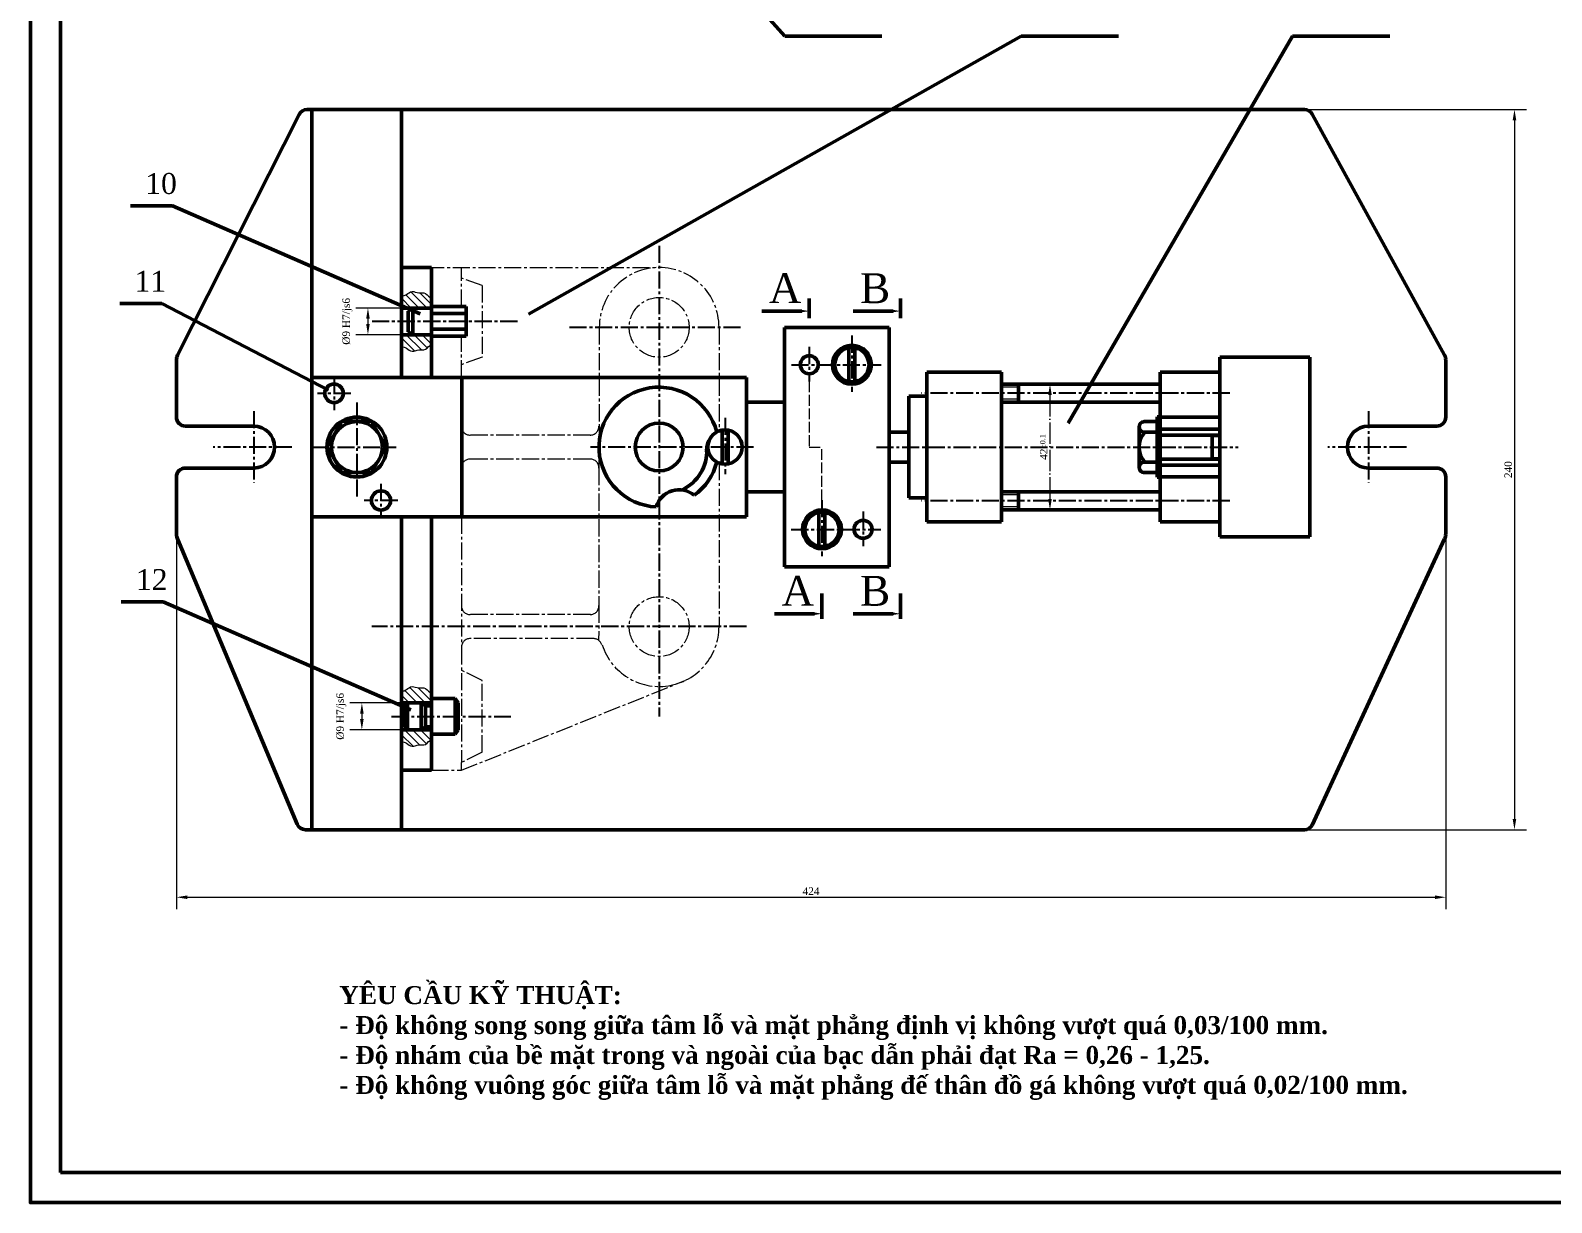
# Model space of a CAD drawing. Extents: x 3371 to 5758, y -2048 to -107.
# Drawn here: x 3444 to 3952, y -2048 to -1657 of the extents above; entities that cross this region are included whole.
import ezdxf

# ---------------------------------------------------------------- set-up
doc = ezdxf.new("R2010")
doc.units = 0
doc.header["$LTSCALE"] = 0.3
doc.header["$MEASUREMENT"] = 0
for name, pattern in [('ACAD_ISO02W100', [15, 12, -3]), ('ACAD_ISO04W100', [30.5, 24, -3, 0.5, -3]), ('CENTER2', [28.575, 19.05, -3.175, 3.175, -3.175])]:
    doc.linetypes.add(name, pattern=pattern)
doc.layers.get('0').update_dxf_attribs({"color": 1, "linetype": 'CONTINUOUS', "lineweight": 50})
doc.layers.get('DEFPOINTS').update_dxf_attribs({"linetype": 'CONTINUOUS'})
doc.layers.add('DUONGGIONG', color=4, linetype='CONTINUOUS', lineweight=20)
doc.layers.add('LAYER1', color=3, linetype='ACAD_ISO04W100')
doc.styles.get("Standard").update_dxf_attribs({"font": 'times.ttf'})
doc.styles.add('TH', font='', dxfattribs={"height": 250})
doc.styles.get('TH').set_extended_font_data('VNtimes new roman')
doc.dimstyles.new('100', dxfattribs={"dimtxt": 8, "dimasz": 3.6, "dimexe": 0.18, "dimexo": 0.0625, "dimgap": 0.8, "dimtad": 1, "dimdec": 4, "dimzin": 0, "dimdsep": 46, "dimtxsty": 'Standard', "dimcen": 0.09, "dimclrd": 3, "dimclre": 3, "dimclrt": 86, "dimadec": 0, "dimazin": 0, "dimtfac": 1, "dimtdec": 4, "dimtofl": 0, "dimtmove": 2, "dimatfit": 3, "dimfxl": 1, "dimtfillclr": 3, "dimtolj": 1, "dimtzin": 0, "dimlwd": 20, "dimlwe": 20, "dimarcsym": 0})
pattern_1 = [(135, (940.742, -2115.826), (-1.3258252, -1.3258252), [])]

# ---------------------------------------------------------------- blocks, each defined once
blk = doc.blocks.new('*D11')
at = {"layer": 'DEFPOINTS', "color": 0, "transparency": 16777216}
for p in [(3916.55, -1824.25), (3492.36, -1825.24), (3916.55, -1946.45)]:
    blk.add_point(p, dxfattribs=at)
at = {"layer": 'DUONGGIONG', "color": 3, "lineweight": 20, "transparency": 16777216}
for p, q in [((3916.55, -1824.31), (3916.55, -1950.45)), ((3492.36, -1825.31), (3492.36, -1950.45)), ((3495.96, -1946.45), (3912.95, -1946.45))]:
    blk.add_line(p, q, dxfattribs=at)
at = {"layer": 'DUONGGIONG', "color": 3, "transparency": 16777216}
for points in [[(3495.96, -1945.85), (3495.96, -1947.05), (3492.36, -1946.45)], [(3912.95, -1945.85), (3912.95, -1947.05), (3916.55, -1946.45)]]:
    blk.add_solid(points, dxfattribs=at)
at = {"layer": 'DUONGGIONG', "color": 86, "transparency": 16777216, "insert": (3704.45, -1944.4), "char_height": 2.5, "attachment_point": 5}
blk.add_mtext('\\A2;424', dxfattribs=at)
blk = doc.blocks.new('*D14')
at = {"layer": 'DEFPOINTS', "color": 0, "transparency": 16777216}
for p in [(3869.32, -1683.23), (3869.32, -1923.87), (3939.52, -1923.87)]:
    blk.add_point(p, dxfattribs=at)
at = {"layer": 'DUONGGIONG', "color": 3, "lineweight": 20, "transparency": 16777216}
for p, q in [((3869.38, -1683.23), (3943.52, -1683.23)), ((3939.52, -1686.83), (3939.52, -1920.27)), ((3869.38, -1923.87), (3943.52, -1923.87))]:
    blk.add_line(p, q, dxfattribs=at)
at = {"layer": 'DUONGGIONG', "color": 3, "transparency": 16777216}
for points in [[(3938.92, -1686.83), (3940.12, -1686.83), (3939.52, -1683.23)], [(3938.92, -1920.27), (3940.12, -1920.27), (3939.52, -1923.87)]]:
    blk.add_solid(points, dxfattribs=at)
at = {"layer": 'DUONGGIONG', "color": 86, "transparency": 16777216, "insert": (3937.44, -1803.55), "char_height": 2.5, "attachment_point": 5, "rotation": 90}
blk.add_mtext('\\A2;240', dxfattribs=at)
blk = doc.blocks.new('*D15')
at = {"layer": 'DEFPOINTS', "color": 0, "transparency": 16777216}
for p in [(3798.99, -1775.01), (3784.29, -1817.01), (3798.99, -1817.01)]:
    blk.add_point(p, dxfattribs=at)
at = {"layer": 'LAYER1', "color": 3, "lineweight": 20, "transparency": 16777216}
for p, q in [((3798.93, -1775.01), (3780.29, -1775.01)), ((3784.29, -1778.61), (3784.29, -1813.41)), ((3798.93, -1817.01), (3780.29, -1817.01))]:
    blk.add_line(p, q, dxfattribs=at)
at = {"layer": 'LAYER1', "color": 3, "transparency": 16777216}
for points in [[(3783.69, -1778.61), (3784.89, -1778.61), (3784.29, -1775.01)], [(3783.69, -1813.41), (3784.89, -1813.41), (3784.29, -1817.01)]]:
    blk.add_solid(points, dxfattribs=at)
at = {"layer": 'LAYER1', "color": 86, "transparency": 16777216, "insert": (3782.23, -1796.01), "char_height": 2.5, "attachment_point": 5, "rotation": 90}
blk.add_mtext('\\A2;42{\\H1.750000;±0.1}', dxfattribs=at)

msp = doc.modelspace()

# ---------------------------------------------------------------- hatches: boundary and pattern name
at = {"layer": 'DUONGGIONG', "lineweight": 20}
h = msp.add_hatch(dxfattribs=at)
h.set_pattern_fill('ANSI31', color=0, scale=15, angle=90, style=0)
h.set_pattern_definition(pattern_1)
edge = h.paths.add_edge_path()
edge.add_line((3577.57, -1749.55), (3577.57, -1748.01))
edge.add_line((3577.57, -1748.01), (3577.57, -1746.06))
edge.add_spline(control_points=[(3577.57, -1746.06), (3576.98, -1746.31), (3575.71, -1743.99), (3573.31, -1744.86), (3571.1, -1743.56), (3569.38, -1745.09), (3568.19, -1745.56), (3567.59, -1745.57)], knot_values=[3.680859, 3.680859, 3.680859, 3.680859, 6.124185, 8.353555, 10.619772, 12.726685, 14.462155, 14.462155, 14.462155, 14.462155], degree=3, periodic=0)
edge.add_line((3567.59, -1745.57), (3567.59, -1749.55))
edge.add_line((3567.59, -1749.55), (3577.57, -1749.55))
edge = h.paths.add_edge_path()
edge.add_spline(control_points=[(3567.59, -1762.46), (3568.19, -1762.47), (3569.38, -1762.94), (3571.1, -1764.47), (3573.31, -1763.17), (3575.71, -1764.04), (3576.98, -1761.72), (3577.57, -1761.97)], knot_values=[3.680859, 3.680859, 3.680859, 3.680859, 5.416329, 7.523242, 9.789459, 12.018829, 14.462155, 14.462155, 14.462155, 14.462155], degree=3, periodic=0)
edge.add_line((3577.57, -1761.97), (3577.57, -1758.48))
edge.add_line((3577.57, -1758.48), (3567.59, -1758.48))
edge.add_line((3567.59, -1758.48), (3567.59, -1762.46))
h = msp.add_hatch(dxfattribs=at)
h.set_pattern_fill('ANSI31', color=0, scale=15, angle=90, style=0)
h.set_pattern_definition(pattern_1)
edge = h.paths.add_edge_path()
edge.add_line((3577.57, -1881.55), (3577.57, -1880.01))
edge.add_line((3577.57, -1880.01), (3577.57, -1878.06))
edge.add_spline(control_points=[(3577.57, -1878.06), (3576.98, -1878.31), (3575.71, -1875.99), (3573.31, -1876.86), (3571.1, -1875.56), (3569.38, -1877.09), (3568.19, -1877.56), (3567.59, -1877.57)], knot_values=[3.680859, 3.680859, 3.680859, 3.680859, 6.124185, 8.353555, 10.619772, 12.726685, 14.462155, 14.462155, 14.462155, 14.462155], degree=3, periodic=0)
edge.add_line((3567.59, -1877.57), (3567.59, -1881.55))
edge.add_line((3567.59, -1881.55), (3577.57, -1881.55))
edge = h.paths.add_edge_path()
edge.add_spline(control_points=[(3567.59, -1894.46), (3568.19, -1894.47), (3569.38, -1894.94), (3571.1, -1896.47), (3573.31, -1895.17), (3575.71, -1896.04), (3576.98, -1893.72), (3577.57, -1893.97)], knot_values=[3.680859, 3.680859, 3.680859, 3.680859, 5.416329, 7.523242, 9.789459, 12.018829, 14.462155, 14.462155, 14.462155, 14.462155], degree=3, periodic=0)
edge.add_line((3577.57, -1893.97), (3577.57, -1890.48))
edge.add_line((3577.57, -1890.48), (3567.59, -1890.48))
edge.add_line((3567.59, -1890.48), (3567.59, -1894.46))

# ---------------------------------------------------------------- linework, layer by layer
at = {"color": 1}
for p, q in [((3453.56, -2038.47), (3453.56, -1464.47)), ((4274.56, -2038.47), (3453.56, -2038.47))]:
    msp.add_line(p, q, dxfattribs=at)
at = {"color": 0, "linetype": 'Continuous'}
for p, q in [((3633.72, -1589.79), (3695.65, -1658.66)), ((3609.98, -1751.55), (3774.68, -1658.66)), ((3695.65, -1658.66), (3728.14, -1658.66)), ((3774.68, -1658.66), (3807.18, -1658.66)), ((3790.4, -1788.05), (3865.37, -1658.66)), ((3865.37, -1658.66), (3897.87, -1658.66)), ((3477.01, -1715.35), (3491, -1715.35)), ((3573.82, -1751.51), (3491, -1715.35)), ((3473.43, -1748.01), (3487.42, -1748.01)), ((3543.16, -1777.01), (3487.42, -1748.01)), ((3473.91, -1847.7), (3487.9, -1847.7)), ((3570.72, -1883.87), (3487.9, -1847.7))]:
    msp.add_line(p, q, dxfattribs=at)
at = {"color": 1, "linetype": 'Continuous'}
for p, q in [((3492.73, -1765.34), (3533.35, -1684.88)), ((3536.03, -1683.23), (3869.32, -1683.23)), ((3537.59, -1683.23), (3537.59, -1923.87)), ((3567.59, -1683.23), (3567.59, -1772.72)), ((3871.95, -1684.79), (3916.18, -1765.34)), ((3567.59, -1736.01), (3577.57, -1736.01)), ((3577.57, -1736.01), (3577.57, -1772.72)), ((3577.57, -1736.01), (3577.57, -1772.72)), ((3577.57, -1748.01), (3577.57, -1760.01)), ((3703.85, -1752.98), (3703.85, -1746.38)), ((3734.35, -1752.98), (3734.35, -1746.38)), ((3567.59, -1749.55), (3577.57, -1749.55)), ((3569.85, -1750.55), (3571.35, -1749.55)), ((3569.85, -1750.55), (3569.85, -1757.48)), ((3571.35, -1749.55), (3571.35, -1758.48)), ((3577.57, -1749.08), (3589.18, -1749.08)), ((3577.57, -1749.82), (3577.57, -1758.21)), ((3577.57, -1751.41), (3589.18, -1751.41)), ((3589.18, -1749.08), (3589.18, -1758.95)), ((3687.96, -1750.58), (3701.35, -1750.58)), ((3718.47, -1750.58), (3731.85, -1750.58)), ((3567.59, -1758.48), (3577.57, -1758.48)), ((3569.85, -1757.48), (3571.35, -1758.48)), ((3577.57, -1756.62), (3589.18, -1756.62)), ((3577.57, -1758.95), (3589.18, -1758.95)), ((3695.59, -1756.01), (3695.59, -1836.01)), ((3695.59, -1756.01), (3730.59, -1756.01)), ((3730.59, -1756.01), (3730.59, -1836.01)), ((3717.09, -1762.88), (3717.09, -1774.15)), ((3719.09, -1762.88), (3719.09, -1774.15)), ((3492.36, -1766.78), (3492.36, -1786.01)), ((3841.09, -1766.01), (3841.09, -1800.01)), ((3841.09, -1766.01), (3871.09, -1766.01)), ((3871.09, -1766.01), (3871.09, -1826.01)), ((3916.55, -1766.78), (3916.55, -1786.01)), ((3682.87, -1772.72), (3537.59, -1772.72)), ((3587.7, -1772.72), (3587.7, -1819.31)), ((3682.87, -1772.72), (3682.87, -1819.31)), ((3743.09, -1821.01), (3743.09, -1771.01)), ((3743.09, -1771.01), (3768.09, -1771.01)), ((3768.09, -1771.01), (3768.09, -1821.01)), ((3821.09, -1771.01), (3821.09, -1821.01)), ((3821.09, -1771.01), (3841.09, -1771.01)), ((3737.09, -1813.01), (3737.09, -1779.01)), ((3737.09, -1779.01), (3743.09, -1779.01)), ((3768.09, -1775.01), (3821.09, -1775.01)), ((3773.8, -1775.01), (3773.8, -1781.01)), ((3682.87, -1781.01), (3695.59, -1781.01)), ((3768.09, -1781.01), (3821.09, -1781.01)), ((3518.17, -1789.01), (3495.36, -1789.01)), ((3814.09, -1802.77), (3814.09, -1789.26)), ((3815.67, -1787.51), (3820.09, -1787.51)), ((3820.09, -1806.12), (3820.09, -1785.9)), ((3820.09, -1785.9), (3821.09, -1785.9)), ((3821.09, -1786.01), (3841.09, -1786.01)), ((3890.73, -1789.01), (3913.55, -1789.01)), ((3674.71, -1790.38), (3674.71, -1801.65)), ((3676.71, -1790.38), (3676.71, -1801.65)), ((3730.59, -1791.01), (3737.09, -1791.01)), ((3815.6, -1791.01), (3820.09, -1791.01)), ((3821.09, -1790.01), (3841.09, -1790.01)), ((3821.09, -1792.01), (3841.09, -1792.01)), ((3838.46, -1800.01), (3838.46, -1792.01)), ((3518.17, -1803.01), (3495.36, -1803.01)), ((3730.59, -1801.01), (3737.09, -1801.01)), ((3814.09, -1801.01), (3814.09, -1802.77)), ((3815.66, -1804.51), (3820.09, -1804.51)), ((3815.72, -1801.01), (3820.09, -1801.01)), ((3816.04, -1801.02), (3816.04, -1801.01)), ((3821.09, -1800.01), (3841.09, -1800.01)), ((3821.09, -1802.01), (3841.09, -1802.01)), ((3841.09, -1800.01), (3841.09, -1826.01)), ((3890.73, -1803.01), (3913.55, -1803.01)), ((3492.36, -1806.01), (3492.36, -1825.24)), ((3492.36, -1825.24), (3492.36, -1806.01)), ((3820.09, -1806.12), (3821.09, -1806.12)), ((3821.09, -1806.01), (3841.09, -1806.01)), ((3916.55, -1806.01), (3916.55, -1825.24)), ((3916.55, -1825.24), (3916.55, -1806.01)), ((3682.87, -1811.01), (3695.59, -1811.01)), ((3737.09, -1813.01), (3743.09, -1813.01)), ((3768.09, -1811.01), (3821.09, -1811.01)), ((3773.8, -1817.01), (3773.8, -1811.01)), ((3682.87, -1819.31), (3537.59, -1819.31)), ((3567.59, -1819.31), (3567.59, -1923.87)), ((3577.57, -1819.31), (3577.57, -1904.01)), ((3707.09, -1817.88), (3707.09, -1829.15)), ((3709.09, -1817.88), (3709.09, -1829.15)), ((3768.09, -1817.01), (3821.09, -1817.01)), ((3768.09, -1821.01), (3743.09, -1821.01)), ((3821.09, -1821.01), (3841.09, -1821.01)), ((3492.73, -1826.69), (3532.73, -1922.03)), ((3841.09, -1826.01), (3871.09, -1826.01)), ((3871.95, -1922.31), (3916.18, -1826.69)), ((3695.59, -1836.01), (3730.59, -1836.01)), ((3708.09, -1844.96), (3708.09, -1853.4)), ((3734.35, -1844.96), (3734.35, -1853.4)), ((3692.21, -1851.71), (3705.59, -1851.71)), ((3718.47, -1851.71), (3731.85, -1851.71)), ((3585.47, -1880.01), (3577.57, -1880.01)), ((3585.47, -1880.01), (3585.47, -1892)), ((3585.47, -1880.01), (3586.47, -1881.51)), ((3567.59, -1881.51), (3577.57, -1881.51)), ((3569.53, -1881.51), (3568.53, -1882.51)), ((3568.53, -1882.51), (3568.53, -1886)), ((3568.53, -1889.49), (3568.53, -1886)), ((3569.53, -1881.51), (3569.53, -1886)), ((3569.53, -1890.49), (3569.53, -1886)), ((3574.1, -1881.51), (3574.1, -1890.49)), ((3574.1, -1881.51), (3575.6, -1882.51)), ((3575.6, -1882.51), (3575.6, -1886)), ((3577.57, -1882.51), (3575.6, -1882.51)), ((3575.6, -1889.49), (3575.6, -1886)), ((3586.47, -1881.51), (3586.46, -1890.5)), ((3567.59, -1890.49), (3577.57, -1890.49)), ((3569.53, -1890.49), (3568.53, -1889.49)), ((3574.1, -1890.49), (3575.6, -1889.49)), ((3577.57, -1889.49), (3575.6, -1889.49)), ((3585.46, -1892), (3586.46, -1890.5)), ((3586.47, -1890.49), (3586.46, -1890.49)), ((3585.47, -1891.99), (3577.56, -1891.99)), ((3577.58, -1904.01), (3567.59, -1904.01)), ((3869.32, -1923.87), (3535.5, -1923.87))]:
    msp.add_line(p, q, dxfattribs=at)
at = {"color": 2, "linetype": 'CENTER2', "lineweight": 25}
for p, q in [((3653.68, -1728.75), (3653.68, -1886)), ((3606.29, -1754.01), (3556.82, -1754.01)), ((3680.88, -1756.01), (3622.9, -1756.01)), ((3718.09, -1758.76), (3718.09, -1777.52)), ((3703.85, -1762.57), (3703.85, -1774.09)), ((3697.93, -1768.51), (3727.83, -1768.51)), ((3545.03, -1772.47), (3545.03, -1783.64)), ((3550.61, -1778.06), (3539.45, -1778.06)), ((3844.37, -1778.01), (3741.38, -1778.01)), ((3518.17, -1784.01), (3518.17, -1808.01)), ((3552.59, -1781.1), (3552.59, -1813.04)), ((3890.73, -1784.01), (3890.73, -1808.01)), ((3675.71, -1786.26), (3675.71, -1805.02)), ((3530.9, -1796.01), (3504.61, -1796.01)), ((3537.59, -1796.01), (3565.77, -1796.01)), ((3685.2, -1796.01), (3630.71, -1796.01)), ((3726.32, -1796.01), (3847.14, -1796.01)), ((3903.46, -1796.01), (3877.16, -1796.01)), ((3560.71, -1808.27), (3560.71, -1819.44)), ((3566.29, -1813.86), (3555.12, -1813.86)), ((3708.09, -1813.76), (3708.09, -1832.52)), ((3844.37, -1814.01), (3741.38, -1814.01)), ((3721.83, -1817.57), (3721.83, -1829.09)), ((3697.85, -1823.51), (3727.74, -1823.51)), ((3682.92, -1856.01), (3557.71, -1856.01)), ((3564.21, -1886.01), (3604.06, -1886.01))]:
    msp.add_line(p, q, dxfattribs=at)
at = {"color": 6, "linetype": 'CENTER2', "lineweight": 20}
for p, q in [((3567.59, -1736.01), (3653.68, -1736.01)), ((3587.57, -1749.08), (3587.57, -1736.01)), ((3594.57, -1742.01), (3587.57, -1739.54)), ((3594.57, -1742.01), (3594.57, -1766.01)), ((3587.57, -1772.72), (3587.57, -1758.95)), ((3633.68, -1756.01), (3633.68, -1789.01)), ((3673.68, -1756.01), (3673.68, -1790.67)), ((3594.57, -1766.01), (3587.57, -1768.49)), ((3633.68, -1789.01), (3633.57, -1803.01)), ((3630.68, -1792.01), (3590.57, -1792.01)), ((3630.68, -1800.01), (3590.57, -1800.01)), ((3633.57, -1803.01), (3633.57, -1849.01)), ((3673.68, -1801.36), (3673.68, -1856.01)), ((3587.57, -1819.31), (3587.57, -1863.01)), ((3633.57, -1849.01), (3633.43, -1860.59)), ((3630.68, -1852.01), (3590.57, -1852.01)), ((3631.77, -1860.01), (3590.57, -1860.01)), ((3587.57, -1863.01), (3587.57, -1901.44)), ((3594.57, -1874.01), (3587.57, -1870.59)), ((3587.57, -1904.01), (3662.37, -1874.02)), ((3594.57, -1898.01), (3594.57, -1874.01)), ((3594.57, -1898.01), (3587.57, -1901.44)), ((3577.58, -1904.01), (3587.57, -1904.01)), ((3587.57, -1904.01), (3587.57, -1901.44))]:
    msp.add_line(p, q, dxfattribs=at)
at = {"color": 2, "linetype": 'Continuous', "lineweight": 20}
for p, q in [((3773.8, -1776.01), (3768.09, -1776.01)), ((3773.8, -1780.01), (3768.09, -1780.01)), ((3838.46, -1792.51), (3841.09, -1792.51)), ((3838.46, -1799.51), (3841.09, -1799.51)), ((3773.8, -1812.01), (3768.09, -1812.01)), ((3773.8, -1816.01), (3768.09, -1816.01))]:
    msp.add_line(p, q, dxfattribs=at)
at = {"color": 2, "linetype": 'Continuous'}
msp.add_line((3549.45, -1796.01), (3549.45, -1796.01), dxfattribs=at)
msp.add_line((3549.45, -1796.01), (3549.45, -1796.01), dxfattribs=at)
msp.add_line((3549.45, -1796.01), (3549.45, -1796.01), dxfattribs=at)
msp.add_lwpolyline([(4284.56, -2048.47), (3443.56, -2048.47), (3443.56, -1454.47), (4284.56, -1454.47), (4284.56, -2048.47)], close=True)
at = {"color": 1, "linetype": 'Continuous'}
msp.add_lwpolyline([(3542.72, -1795.94), (3547.65, -1804.5), (3557.53, -1804.5), (3562.47, -1795.94), (3557.53, -1787.39), (3547.65, -1787.39)], close=True, dxfattribs=at)
at = {"color": 6, "linetype": 'CENTER2', "lineweight": 20}
for centre in [(3653.68, -1756.01), (3653.68, -1856.01)]:
    msp.add_circle(centre, 10, dxfattribs=at)
at = {"color": 1, "linetype": 'Continuous'}
for centre, radius in [((3718.09, -1768.51), 6.5), ((3718.09, -1768.51), 5.72), ((3703.85, -1768.5), 3), ((3545.03, -1778.06), 3.11), ((3552.67, -1796.01), 10), ((3552.67, -1796.01), 8.51), ((3653.68, -1796.01), 8), ((3675.71, -1796.01), 5.72), ((3560.71, -1813.86), 3.21), ((3708.09, -1823.51), 6.5), ((3708.09, -1823.51), 5.72), ((3721.83, -1823.5), 3)]:
    msp.add_circle(centre, radius, dxfattribs=at)
for centre, radius, start, end in [((3536.03, -1686.23), 3, 90, 153.2106), ((3869.32, -1686.23), 3, 28.7703, 90), ((3495.36, -1766.78), 3, 151.2297, 180), ((3913.55, -1766.78), 3, 0, 28.7703), ((3653.57, -1796.01), 20, 14.483, 267.5625), ((3495.36, -1786.01), 3, 180, 270), ((3518.17, -1796.01), 7, 270, 90), ((3815.86, -1789.27), 1.76, 84.0383, 276.0538), ((3890.73, -1796.01), 7, 90, 270), ((3913.55, -1786.01), 3, 270, 0), ((3677.41, -1797.35), 7.87, 135.7367, 184.7683), ((3821.46, -1796.02), 7.37, 137.2854, 222.7146), ((3655.27, -1797.35), 14.31, 295.218, 2.6195), ((3495.36, -1806.01), 3, 90, 180), ((3653.57, -1796.01), 20, 306.289, 345.517), ((3815.85, -1802.77), 1.76, 83.7151, 276.1925), ((3913.55, -1806.01), 3, 0, 90), ((3660.3, -1818.12), 7.87, 49.5002, 164.3513), ((3495.36, -1825.24), 3, 180, 208.7703), ((3913.55, -1825.24), 3, 331.2297, 0), ((3535.5, -1920.87), 3, 202.7637, 270), ((3869.32, -1920.87), 3, 270, 331.2297)]:
    msp.add_arc(centre, radius, start, end, dxfattribs=at)
at = {"color": 6, "linetype": 'CENTER2', "lineweight": 20}
for centre, radius, start, end in [((3653.68, -1756.01), 20, 0, 180), ((3590.57, -1789.01), 3, 180, 270), ((3630.57, -1789.01), 3, 270, 0), ((3590.57, -1803.01), 3, 90, 180), ((3630.57, -1803.01), 3, 0, 90), ((3590.57, -1849.01), 3, 180, 270), ((3630.57, -1849.01), 3, 270, 0), ((3590.57, -1863.01), 3, 90, 180), ((3631.67, -1863.01), 3, 17.7189, 90), ((3653.68, -1856.01), 20, 197.7189, 0)]:
    msp.add_arc(centre, radius, start, end, dxfattribs=at)
msp.add_point((3661.75, -1874.31), dxfattribs=at)
at = {"color": 1, "linetype": 'Continuous'}
for points in [[(3701.35, -1750.16), (3701.35, -1750.99), (3703.85, -1750.58)], [(3731.85, -1750.16), (3731.85, -1750.99), (3734.35, -1750.58)], [(3705.59, -1851.29), (3705.59, -1852.12), (3708.09, -1851.71)], [(3731.85, -1851.29), (3731.85, -1852.12), (3734.35, -1851.71)]]:
    msp.add_solid(points, dxfattribs=at)
at = {"layer": 'DEFPOINTS', "color": 0, "linetype": 'ByBlock'}
for p in [(3660.98, -1749.19), (3653.68, -1756.01), (3646.37, -1762.84), (3646.36, -1849.19), (3653.68, -1856.01), (3653.68, -1856.01), (3660.99, -1862.84)]:
    msp.add_point(p, dxfattribs=at)
at = {"layer": 'DUONGGIONG', "color": 3, "lineweight": 20}
for p, q in [((3567.53, -1749.55), (3552.36, -1749.55)), ((3556.36, -1753.15), (3556.36, -1754.88)), ((3567.53, -1758.48), (3552.36, -1758.48)), ((3567.53, -1881.51), (3550.33, -1881.51)), ((3554.33, -1885.11), (3554.33, -1886.89)), ((3567.53, -1890.49), (3550.33, -1890.49))]:
    msp.add_line(p, q, dxfattribs=at)
at = {"layer": 'DUONGGIONG', "color": 0, "linetype": 'ACAD_ISO02W100', "lineweight": 20}
for p, q in [((3703.85, -1774.09), (3703.85, -1796.01)), ((3703.85, -1796.01), (3708.09, -1796.01)), ((3708.09, -1813.76), (3708.09, -1796.01))]:
    msp.add_line(p, q, dxfattribs=at)
at = {"layer": 'DUONGGIONG', "color": 0, "lineweight": 20}
for points in [[(3567.59, -1745.57), (3568.19, -1745.56), (3569.38, -1745.09), (3571.1, -1743.56), (3573.31, -1744.86), (3575.71, -1743.99), (3576.98, -1746.31), (3577.57, -1746.06)], [(3567.59, -1762.46), (3568.19, -1762.47), (3569.38, -1762.94), (3571.1, -1764.47), (3573.31, -1763.17), (3575.71, -1764.04), (3576.98, -1761.72), (3577.57, -1761.97)], [(3567.59, -1877.57), (3568.19, -1877.56), (3569.38, -1877.09), (3571.1, -1875.56), (3573.31, -1876.86), (3575.71, -1875.99), (3576.98, -1878.31), (3577.57, -1878.06)], [(3567.59, -1894.46), (3568.19, -1894.47), (3569.38, -1894.94), (3571.1, -1896.47), (3573.31, -1895.17), (3575.71, -1896.04), (3576.98, -1893.72), (3577.57, -1893.97)]]:
    msp.add_open_spline(points, degree=3, knots=[3.680859, 3.680859, 3.680859, 3.680859, 5.416329, 7.523242, 9.789459, 12.018829, 14.462155, 14.462155, 14.462155, 14.462155], dxfattribs=at)
at = {"layer": 'DUONGGIONG', "color": 3}
for points in [[(3555.76, -1753.15), (3556.96, -1753.15), (3556.36, -1749.55)], [(3555.76, -1754.88), (3556.96, -1754.88), (3556.36, -1758.48)], [(3553.73, -1885.11), (3554.93, -1885.11), (3554.33, -1881.51)], [(3553.73, -1886.89), (3554.93, -1886.89), (3554.33, -1890.49)]]:
    msp.add_solid(points, dxfattribs=at)

# ---------------------------------------------------------------- texts
at = {"color": 1, "linetype": 'Continuous'}
for s, p in [('10', (3481.92, -1711.44)), ('11', (3478.34, -1744.1)), ('12', (3478.82, -1843.79))]:
    msp.add_text(s, height=7, dxfattribs=at).set_placement(p)
at = {"color": 1, "linetype": 'Continuous', "char_height": 10, "width": 9.816, "attachment_point": 1, "style": 'TH'}
for s, insert in [('{\\fTimes New Roman|b0|i0|c0|p18;A}', (3690.32, -1737.92)), ('{\\fTimes New Roman|b0|i0|c0|p18;B}', (3720.82, -1737.92)), ('{\\fTimes New Roman|b0|i0|c0|p18;A}', (3694.57, -1839.05)), ('{\\fTimes New Roman|b0|i0|c0|p18;B}', (3720.82, -1839.05))]:
    msp.add_mtext(s, dxfattribs=dict(at, insert=insert))
at = {"layer": 'DUONGGIONG', "color": 86, "char_height": 2.5, "attachment_point": 5, "rotation": 90}
for insert in [(3549.48, -1754.01), (3547.45, -1886)]:
    msp.add_mtext('\\A2;%%C9 H7/js6', dxfattribs=dict(at, insert=insert))
at = {"layer": 'DUONGGIONG', "color": 0, "insert": (3546.8, -1976.15), "char_height": 6, "width": 363.9067, "attachment_point": 1, "style": 'TH'}
msp.add_mtext('{\\fTimes New Roman|b1|i0|c0|p18;YÊU CẦU KỸ THUẬT:\\P- Độ không song song giữa tâm lỗ và mặt phẳng định vị không vượt quá 0,03/100 mm.\\P- Độ nhám của bề mặt trong và ngoài của bạc dẫn phải đạt Ra = 0,26 - 1,25.\\P- Độ không vuông góc giữa tâm lỗ và mặt phẳng đế thân đồ gá không vượt quá 0,02/100 mm.}', dxfattribs=at)

# ---------------------------------------------------------------- dimensions: what is measured, and where the dimension line sits
at = {"layer": 'DUONGGIONG', "color": 0}
dim = msp.add_linear_dim(base=(3939.52, -1923.87), p1=(3869.32, -1683.23), p2=(3869.32, -1923.87), angle=90, text='240', dimstyle='100', override={"dimtxt": 2.5, "dimexe": 4, "dimdec": 0, "dimtol": 1, "dimtp": 0.1, "dimtm": 0.1, "dimtfac": 0.7, "dimtdec": 1, "dimtolj": 2}, dxfattribs=at)
dim.commit()
dim.dimension.update_dxf_attribs({"geometry": '*D14', "text_midpoint": (3937.44, -1803.55)})
dim = msp.add_linear_dim(base=(3916.55, -1946.45), p1=(3492.36, -1825.24), p2=(3916.55, -1824.25), text='424', dimstyle='100', override={"dimtxt": 2.5, "dimexe": 4, "dimdec": 0, "dimtol": 1, "dimtp": 0.1, "dimtm": 0.1, "dimtfac": 0.7, "dimtdec": 1, "dimtolj": 2}, dxfattribs=at)
dim.commit()
dim.dimension.update_dxf_attribs({"geometry": '*D11', "text_midpoint": (3704.45, -1944.4)})
at = {"layer": 'LAYER1', "color": 0}
dim = msp.add_linear_dim(base=(3784.29, -1817.01), p1=(3798.99, -1775.01), p2=(3798.99, -1817.01), angle=90, dimstyle='100', override={"dimtxt": 2.5, "dimexe": 4, "dimdec": 0, "dimtol": 1, "dimtp": 0.1, "dimtm": 0.1, "dimtfac": 0.7, "dimtdec": 1, "dimtolj": 2}, dxfattribs=at)
dim.commit()
dim.dimension.update_dxf_attribs({"geometry": '*D15', "text_midpoint": (3782.23, -1796.01)})

doc.saveas('drawing.dxf')
